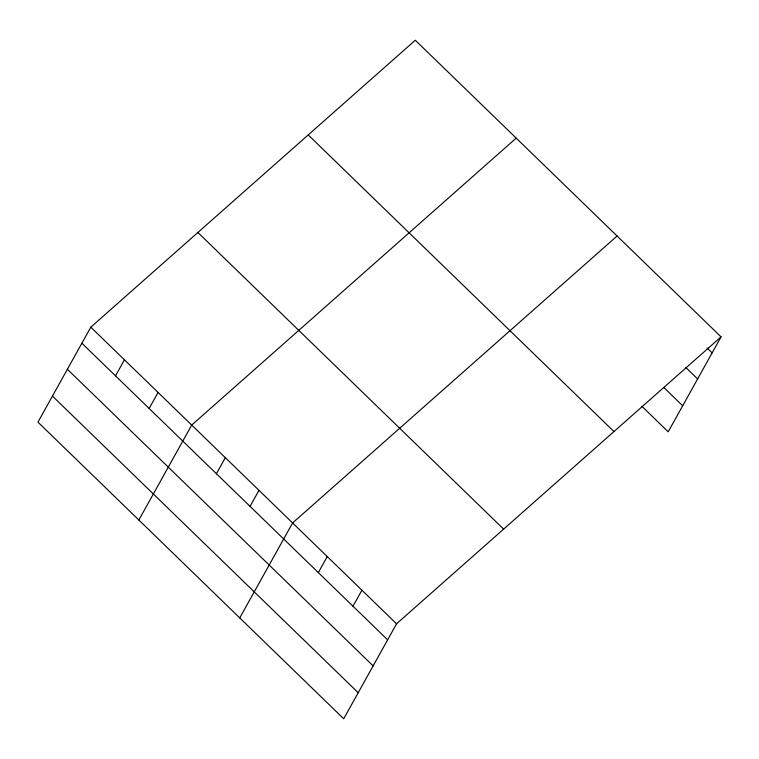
<?xml version="1.0" encoding="UTF-8"?>
<svg xmlns="http://www.w3.org/2000/svg" width="759" height="759" viewBox="0 0 759 759"><rect width="100%" height="100%" fill="white"/><g stroke="black" fill="none" stroke-linecap="round" stroke-linejoin="round"><path stroke-width="1.14" d="M90.805 327.176L37.95 422.137L343.704 718.764L396.559 623.803L721.05 336.863L415.296 40.236L90.805 327.176L396.559 623.803M115.51 375.838L124.438 359.804M149.143 408.465L158.071 392.431M138.85 520.029L191.704 425.068L516.196 138.119M216.41 473.73L225.338 457.696M250.043 506.357L258.971 490.323M239.749 617.911L292.604 522.951L617.095 236.011M318.334 572.599L327.252 556.575M352.982 606.223L361.91 590.189M721.05 336.863L668.195 431.824L642 406.407M707.056 347.973L712.122 352.897M685.794 367.46L697.625 378.94M664.097 387.735L682.692 405.78M308.211 134.922L613.965 431.558M197.881 232.482L503.644 529.118M81.877 343.21L387.64 639.837M67.38 369.253L373.143 665.89M52.447 396.094L358.201 692.72"/></g></svg>
